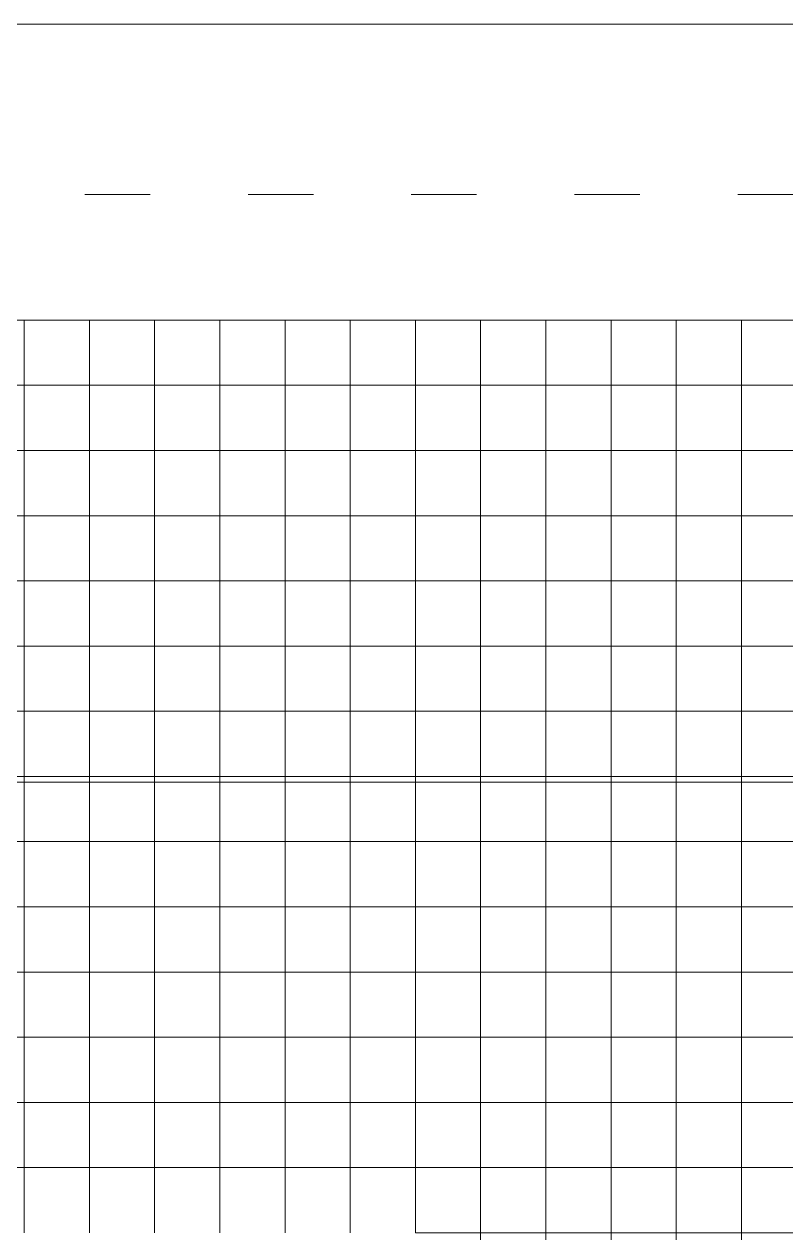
# Model space of a CAD drawing. Header units: millimetres. Extents: x 6388 to 10588, y 8 to 2978.
# Drawn here: x 9910 to 10050, y 2448.8 to 2671 of the extents above; entities that cross this region are included whole.
import ezdxf

# ---------------------------------------------------------------- set-up
doc = ezdxf.new("R2010")
doc.units = ezdxf.units.MM
doc.linetypes.add('ACAD_ISO03W100', pattern=[30, 12, -18])

msp = doc.modelspace()

# ---------------------------------------------------------------- linework, layer by layer
at = {"lineweight": 5}
for p, q in [((9564.98, 2671.03), (10254.33, 2671.03)), ((9910.05, 2616.62), (9898.06, 2616.62)), ((9910.05, 2604.63), (9910.05, 2616.62)), ((9922.03, 2616.62), (9910.05, 2616.62)), ((9910.05, 2616.62), (9910.05, 2604.63)), ((9934.02, 2616.62), (9922.03, 2616.62)), ((9922.03, 2616.62), (9922.03, 2604.63)), ((9922.03, 2604.63), (9922.03, 2616.62)), ((9946, 2616.62), (9934.02, 2616.62)), ((9934.02, 2616.62), (9934.02, 2604.63)), ((9934.02, 2604.63), (9934.02, 2616.62)), ((9957.99, 2616.62), (9946, 2616.62)), ((9946, 2616.62), (9946, 2604.63)), ((9946, 2604.63), (9946, 2616.62)), ((9969.98, 2616.62), (9957.99, 2616.62)), ((9957.99, 2616.62), (9957.99, 2604.63)), ((9957.99, 2604.63), (9957.99, 2616.62)), ((9981.96, 2616.62), (9969.98, 2616.62)), ((9969.98, 2616.62), (9969.98, 2604.63)), ((9969.98, 2604.63), (9969.98, 2616.62)), ((9993.95, 2616.62), (9981.96, 2616.62)), ((9981.96, 2616.62), (9981.96, 2604.63)), ((9981.96, 2604.63), (9981.96, 2616.62)), ((10005.94, 2616.62), (9993.95, 2616.62)), ((9993.95, 2616.62), (9993.95, 2604.63)), ((9993.95, 2604.63), (9993.95, 2616.62)), ((10017.92, 2616.62), (10005.94, 2616.62)), ((10005.94, 2616.62), (10005.94, 2604.63)), ((10005.94, 2604.63), (10005.94, 2616.62)), ((10029.91, 2616.62), (10017.92, 2616.62)), ((10017.92, 2616.62), (10017.92, 2604.63)), ((10017.92, 2604.63), (10017.92, 2616.62)), ((10041.9, 2616.62), (10029.91, 2616.62)), ((10029.91, 2616.62), (10029.91, 2604.63)), ((10029.91, 2604.63), (10029.91, 2616.62)), ((10053.88, 2616.62), (10041.9, 2616.62)), ((10041.9, 2616.62), (10041.9, 2604.63)), ((10041.9, 2604.63), (10041.9, 2616.62)), ((9910.05, 2604.63), (9898.06, 2604.63)), ((9898.06, 2604.63), (9910.05, 2604.63)), ((9910.05, 2592.65), (9910.05, 2604.63)), ((9922.03, 2604.63), (9910.05, 2604.63)), ((9910.05, 2604.63), (9910.05, 2592.65)), ((9910.05, 2604.63), (9922.03, 2604.63)), ((9934.02, 2604.63), (9922.03, 2604.63)), ((9922.03, 2604.63), (9922.03, 2592.65)), ((9922.03, 2592.65), (9922.03, 2604.63)), ((9922.03, 2604.63), (9934.02, 2604.63)), ((9946, 2604.63), (9934.02, 2604.63)), ((9934.02, 2604.63), (9934.02, 2592.65)), ((9934.02, 2592.65), (9934.02, 2604.63)), ((9934.02, 2604.63), (9946, 2604.63)), ((9957.99, 2604.63), (9946, 2604.63)), ((9946, 2604.63), (9946, 2592.65)), ((9946, 2592.65), (9946, 2604.63)), ((9946, 2604.63), (9957.99, 2604.63)), ((9969.98, 2604.63), (9957.99, 2604.63)), ((9957.99, 2604.63), (9957.99, 2592.65)), ((9957.99, 2592.65), (9957.99, 2604.63)), ((9957.99, 2604.63), (9969.98, 2604.63)), ((9981.96, 2604.63), (9969.98, 2604.63)), ((9969.98, 2604.63), (9969.98, 2592.65)), ((9969.98, 2592.65), (9969.98, 2604.63)), ((9969.98, 2604.63), (9981.96, 2604.63)), ((9993.95, 2604.63), (9981.96, 2604.63)), ((9981.96, 2604.63), (9981.96, 2592.65)), ((9981.96, 2592.65), (9981.96, 2604.63)), ((9981.96, 2604.63), (9993.95, 2604.63)), ((10005.94, 2604.63), (9993.95, 2604.63)), ((9993.95, 2604.63), (9993.95, 2592.65)), ((9993.95, 2592.65), (9993.95, 2604.63)), ((9993.95, 2604.63), (10005.94, 2604.63)), ((10017.92, 2604.63), (10005.94, 2604.63)), ((10005.94, 2604.63), (10005.94, 2592.65)), ((10005.94, 2592.65), (10005.94, 2604.63)), ((10005.94, 2604.63), (10017.92, 2604.63)), ((10029.91, 2604.63), (10017.92, 2604.63)), ((10017.92, 2604.63), (10017.92, 2592.65)), ((10017.92, 2592.65), (10017.92, 2604.63)), ((10017.92, 2604.63), (10029.91, 2604.63)), ((10041.9, 2604.63), (10029.91, 2604.63)), ((10029.91, 2604.63), (10029.91, 2592.65)), ((10029.91, 2592.65), (10029.91, 2604.63)), ((10029.91, 2604.63), (10041.9, 2604.63)), ((10053.88, 2604.63), (10041.9, 2604.63)), ((10041.9, 2604.63), (10041.9, 2592.65)), ((10041.9, 2592.65), (10041.9, 2604.63)), ((10041.9, 2604.63), (10053.88, 2604.63)), ((9910.05, 2592.65), (9898.06, 2592.65)), ((9898.06, 2592.65), (9910.05, 2592.65)), ((9910.05, 2580.66), (9910.05, 2592.65)), ((9922.03, 2592.65), (9910.05, 2592.65)), ((9910.05, 2592.65), (9910.05, 2580.66)), ((9910.05, 2592.65), (9922.03, 2592.65)), ((9934.02, 2592.65), (9922.03, 2592.65)), ((9922.03, 2592.65), (9922.03, 2580.66)), ((9922.03, 2580.66), (9922.03, 2592.65)), ((9922.03, 2592.65), (9934.02, 2592.65)), ((9946, 2592.65), (9934.02, 2592.65)), ((9934.02, 2592.65), (9934.02, 2580.66)), ((9934.02, 2580.66), (9934.02, 2592.65)), ((9934.02, 2592.65), (9946, 2592.65)), ((9957.99, 2592.65), (9946, 2592.65)), ((9946, 2592.65), (9946, 2580.66)), ((9946, 2580.66), (9946, 2592.65)), ((9946, 2592.65), (9957.99, 2592.65)), ((9969.98, 2592.65), (9957.99, 2592.65)), ((9957.99, 2592.65), (9957.99, 2580.66)), ((9957.99, 2580.66), (9957.99, 2592.65)), ((9957.99, 2592.65), (9969.98, 2592.65)), ((9981.96, 2592.65), (9969.98, 2592.65)), ((9969.98, 2592.65), (9969.98, 2580.66)), ((9969.98, 2580.66), (9969.98, 2592.65)), ((9969.98, 2592.65), (9981.96, 2592.65)), ((9993.95, 2592.65), (9981.96, 2592.65)), ((9981.96, 2592.65), (9981.96, 2580.66)), ((9981.96, 2580.66), (9981.96, 2592.65)), ((9981.96, 2592.65), (9993.95, 2592.65)), ((10005.94, 2592.65), (9993.95, 2592.65)), ((9993.95, 2592.65), (9993.95, 2580.66)), ((9993.95, 2580.66), (9993.95, 2592.65)), ((9993.95, 2592.65), (10005.94, 2592.65)), ((10017.92, 2592.65), (10005.94, 2592.65)), ((10005.94, 2592.65), (10005.94, 2580.66)), ((10005.94, 2580.66), (10005.94, 2592.65)), ((10005.94, 2592.65), (10017.92, 2592.65)), ((10029.91, 2592.65), (10017.92, 2592.65)), ((10017.92, 2592.65), (10017.92, 2580.66)), ((10017.92, 2580.66), (10017.92, 2592.65)), ((10017.92, 2592.65), (10029.91, 2592.65)), ((10041.9, 2592.65), (10029.91, 2592.65)), ((10029.91, 2592.65), (10029.91, 2580.66)), ((10029.91, 2580.66), (10029.91, 2592.65)), ((10029.91, 2592.65), (10041.9, 2592.65)), ((10053.88, 2592.65), (10041.9, 2592.65)), ((10041.9, 2592.65), (10041.9, 2580.66)), ((10041.9, 2580.66), (10041.9, 2592.65)), ((10041.9, 2592.65), (10053.88, 2592.65)), ((9910.05, 2580.66), (9898.06, 2580.66)), ((9898.06, 2580.66), (9910.05, 2580.66)), ((9910.05, 2568.67), (9910.05, 2580.66)), ((9922.03, 2580.66), (9910.05, 2580.66)), ((9910.05, 2580.66), (9910.05, 2568.67)), ((9910.05, 2580.66), (9922.03, 2580.66)), ((9934.02, 2580.66), (9922.03, 2580.66)), ((9922.03, 2580.66), (9922.03, 2568.67)), ((9922.03, 2568.67), (9922.03, 2580.66)), ((9922.03, 2580.66), (9934.02, 2580.66)), ((9934.02, 2568.67), (9934.02, 2580.66)), ((9934.02, 2580.66), (9946, 2580.66)), ((9946, 2580.66), (9957.99, 2580.66)), ((9946, 2580.66), (9946, 2568.67)), ((9946, 2568.67), (9946, 2580.66)), ((9969.98, 2580.66), (9957.99, 2580.66)), ((9957.99, 2580.66), (9957.99, 2568.67)), ((9957.99, 2580.66), (9969.98, 2580.66)), ((9981.96, 2580.66), (9969.98, 2580.66)), ((9969.98, 2580.66), (9969.98, 2568.67)), ((9969.98, 2568.67), (9969.98, 2580.66)), ((9969.98, 2580.66), (9981.96, 2580.66)), ((9993.95, 2580.66), (9981.96, 2580.66)), ((9981.96, 2580.66), (9981.96, 2568.67)), ((9981.96, 2568.67), (9981.96, 2580.66)), ((9981.96, 2580.66), (9993.95, 2580.66)), ((10005.94, 2580.66), (9993.95, 2580.66)), ((9993.95, 2580.66), (9993.95, 2568.67)), ((9993.95, 2568.67), (9993.95, 2580.66)), ((9993.95, 2580.66), (10005.94, 2580.66)), ((10017.92, 2580.66), (10005.94, 2580.66)), ((10005.94, 2580.66), (10005.94, 2568.67)), ((10005.94, 2568.67), (10005.94, 2580.66)), ((10005.94, 2580.66), (10017.92, 2580.66)), ((10029.91, 2580.66), (10017.92, 2580.66)), ((10017.92, 2580.66), (10017.92, 2568.67)), ((10017.92, 2568.67), (10017.92, 2580.66)), ((10017.92, 2580.66), (10029.91, 2580.66)), ((10041.9, 2580.66), (10029.91, 2580.66)), ((10029.91, 2580.66), (10029.91, 2568.67)), ((10029.91, 2568.67), (10029.91, 2580.66)), ((10029.91, 2580.66), (10041.9, 2580.66)), ((10053.88, 2580.66), (10041.9, 2580.66)), ((10041.9, 2580.66), (10041.9, 2568.67)), ((10041.9, 2568.67), (10041.9, 2580.66)), ((10041.9, 2580.66), (10053.88, 2580.66)), ((9910.05, 2568.67), (9898.06, 2568.67)), ((9898.06, 2568.67), (9910.05, 2568.67)), ((9910.05, 2556.69), (9910.05, 2568.67)), ((9922.03, 2568.67), (9910.05, 2568.67)), ((9910.05, 2568.67), (9910.05, 2556.69)), ((9910.05, 2568.67), (9922.03, 2568.67)), ((9934.02, 2568.67), (9922.03, 2568.67)), ((9922.03, 2568.67), (9922.03, 2556.69)), ((9922.03, 2556.69), (9922.03, 2568.67)), ((9922.03, 2568.67), (9934.02, 2568.67)), ((9934.02, 2556.69), (9934.02, 2568.67)), ((9946, 2568.67), (9934.02, 2568.67)), ((9934.02, 2568.67), (9946, 2568.67)), ((9957.99, 2568.67), (9946, 2568.67)), ((9946, 2568.67), (9946, 2556.69)), ((9946, 2556.69), (9946, 2568.67)), ((9946, 2568.67), (9957.99, 2568.67)), ((9969.98, 2568.67), (9957.99, 2568.67)), ((9957.99, 2568.67), (9957.99, 2556.69)), ((9957.99, 2568.67), (9969.98, 2568.67)), ((9981.96, 2568.67), (9969.98, 2568.67)), ((9969.98, 2568.67), (9969.98, 2556.69)), ((9969.98, 2556.69), (9969.98, 2568.67)), ((9969.98, 2568.67), (9981.96, 2568.67)), ((9993.95, 2568.67), (9981.96, 2568.67)), ((9981.96, 2568.67), (9981.96, 2556.69)), ((9981.96, 2556.69), (9981.96, 2568.67)), ((9981.96, 2568.67), (9993.95, 2568.67)), ((10005.94, 2568.67), (9993.95, 2568.67)), ((9993.95, 2568.67), (9993.95, 2556.69)), ((9993.95, 2556.69), (9993.95, 2568.67)), ((9993.95, 2568.67), (10005.94, 2568.67)), ((10017.92, 2568.67), (10005.94, 2568.67)), ((10005.94, 2568.67), (10005.94, 2556.69)), ((10005.94, 2556.69), (10005.94, 2568.67)), ((10005.94, 2568.67), (10017.92, 2568.67)), ((10029.91, 2568.67), (10017.92, 2568.67)), ((10017.92, 2568.67), (10017.92, 2556.69)), ((10017.92, 2556.69), (10017.92, 2568.67)), ((10017.92, 2568.67), (10029.91, 2568.67)), ((10041.9, 2568.67), (10029.91, 2568.67)), ((10029.91, 2568.67), (10029.91, 2556.69)), ((10029.91, 2556.69), (10029.91, 2568.67)), ((10029.91, 2568.67), (10041.9, 2568.67)), ((10053.88, 2568.67), (10041.9, 2568.67)), ((10041.9, 2568.67), (10041.9, 2556.69)), ((10041.9, 2556.69), (10041.9, 2568.67)), ((10041.9, 2568.67), (10053.88, 2568.67)), ((9910.05, 2556.69), (9898.06, 2556.69)), ((9898.06, 2556.69), (9910.05, 2556.69)), ((9910.05, 2544.7), (9910.05, 2556.69)), ((9922.03, 2556.69), (9910.05, 2556.69)), ((9910.05, 2556.69), (9910.05, 2544.7)), ((9910.05, 2556.69), (9922.03, 2556.69)), ((9934.02, 2556.69), (9922.03, 2556.69)), ((9922.03, 2556.69), (9922.03, 2544.7)), ((9922.03, 2544.7), (9922.03, 2556.69)), ((9922.03, 2556.69), (9934.02, 2556.69)), ((9946, 2556.69), (9934.02, 2556.69)), ((9934.02, 2556.69), (9934.02, 2544.7)), ((9934.02, 2544.7), (9934.02, 2556.69)), ((9957.99, 2556.69), (9946, 2556.69)), ((9946, 2556.69), (9946, 2544.7)), ((9946, 2544.7), (9946, 2556.69)), ((9969.98, 2556.69), (9957.99, 2556.69)), ((9957.99, 2556.69), (9957.99, 2544.7)), ((9957.99, 2544.7), (9957.99, 2556.69)), ((9957.99, 2556.69), (9969.98, 2556.69)), ((9981.96, 2556.69), (9969.98, 2556.69)), ((9969.98, 2556.69), (9969.98, 2544.7)), ((9969.98, 2544.7), (9969.98, 2556.69)), ((9969.98, 2556.69), (9981.96, 2556.69)), ((9993.95, 2556.69), (9981.96, 2556.69)), ((9981.96, 2556.69), (9981.96, 2544.7)), ((9981.96, 2544.7), (9981.96, 2556.69)), ((9981.96, 2556.69), (9993.95, 2556.69)), ((10005.94, 2556.69), (9993.95, 2556.69)), ((9993.95, 2556.69), (9993.95, 2544.7)), ((9993.95, 2544.7), (9993.95, 2556.69)), ((9993.95, 2556.69), (10005.94, 2556.69)), ((10017.92, 2556.69), (10005.94, 2556.69)), ((10005.94, 2556.69), (10005.94, 2544.7)), ((10005.94, 2544.7), (10005.94, 2556.69)), ((10005.94, 2556.69), (10017.92, 2556.69)), ((10029.91, 2556.69), (10017.92, 2556.69)), ((10017.92, 2556.69), (10017.92, 2544.7)), ((10017.92, 2544.7), (10017.92, 2556.69)), ((10017.92, 2556.69), (10029.91, 2556.69)), ((10041.9, 2556.69), (10029.91, 2556.69)), ((10029.91, 2556.69), (10029.91, 2544.7)), ((10029.91, 2544.7), (10029.91, 2556.69)), ((10029.91, 2556.69), (10041.9, 2556.69)), ((10053.88, 2556.69), (10041.9, 2556.69)), ((10041.9, 2556.69), (10041.9, 2544.7)), ((10041.9, 2544.7), (10041.9, 2556.69)), ((10041.9, 2556.69), (10053.88, 2556.69)), ((9910.05, 2544.7), (9898.06, 2544.7)), ((9898.06, 2544.7), (9910.05, 2544.7)), ((9910.05, 2532.71), (9910.05, 2544.7)), ((9922.03, 2544.7), (9910.05, 2544.7)), ((9910.05, 2544.7), (9910.05, 2532.71)), ((9910.05, 2544.7), (9922.03, 2544.7)), ((9934.02, 2544.7), (9922.03, 2544.7)), ((9922.03, 2544.7), (9922.03, 2532.71)), ((9922.03, 2532.71), (9922.03, 2544.7)), ((9922.03, 2544.7), (9934.02, 2544.7)), ((9946, 2544.7), (9934.02, 2544.7)), ((9934.02, 2544.7), (9934.02, 2532.71)), ((9934.02, 2532.71), (9934.02, 2544.7)), ((9934.02, 2544.7), (9946, 2544.7)), ((9957.99, 2544.7), (9946, 2544.7)), ((9946, 2544.7), (9946, 2532.71)), ((9946, 2532.71), (9946, 2544.7)), ((9946, 2544.7), (9957.99, 2544.7)), ((9969.98, 2544.7), (9957.99, 2544.7)), ((9957.99, 2544.7), (9957.99, 2532.71)), ((9957.99, 2532.71), (9957.99, 2544.7)), ((9957.99, 2544.7), (9969.98, 2544.7)), ((9981.96, 2544.7), (9969.98, 2544.7)), ((9969.98, 2544.7), (9969.98, 2532.71)), ((9969.98, 2532.71), (9969.98, 2544.7)), ((9969.98, 2544.7), (9981.96, 2544.7)), ((9993.95, 2544.7), (9981.96, 2544.7)), ((9981.96, 2544.7), (9981.96, 2532.71)), ((9981.96, 2532.71), (9981.96, 2544.7)), ((9981.96, 2544.7), (9993.95, 2544.7)), ((10005.94, 2544.7), (9993.95, 2544.7)), ((9993.95, 2544.7), (9993.95, 2532.71)), ((9993.95, 2532.71), (9993.95, 2544.7)), ((9993.95, 2544.7), (10005.94, 2544.7)), ((10017.92, 2544.7), (10005.94, 2544.7)), ((10005.94, 2544.7), (10005.94, 2532.71)), ((10005.94, 2532.71), (10005.94, 2544.7)), ((10005.94, 2544.7), (10017.92, 2544.7)), ((10029.91, 2544.7), (10017.92, 2544.7)), ((10017.92, 2544.7), (10017.92, 2532.71)), ((10017.92, 2532.71), (10017.92, 2544.7)), ((10017.92, 2544.7), (10029.91, 2544.7)), ((10041.9, 2544.7), (10029.91, 2544.7)), ((10029.91, 2544.7), (10029.91, 2532.71)), ((10029.91, 2532.71), (10029.91, 2544.7)), ((10029.91, 2544.7), (10041.9, 2544.7)), ((10053.88, 2544.7), (10041.9, 2544.7)), ((10041.9, 2544.7), (10041.9, 2532.71)), ((10041.9, 2532.71), (10041.9, 2544.7)), ((10041.9, 2544.7), (10053.88, 2544.7)), ((9538.65, 2531.64), (10282.67, 2531.64)), ((9910.05, 2532.71), (9898.06, 2532.71)), ((9898.06, 2532.71), (9910.05, 2532.71)), ((9910.05, 2520.73), (9910.05, 2532.71)), ((9922.03, 2532.71), (9910.05, 2532.71)), ((9910.05, 2532.71), (9910.05, 2520.73)), ((9910.05, 2532.71), (9922.03, 2532.71)), ((9934.02, 2532.71), (9922.03, 2532.71)), ((9922.03, 2532.71), (9922.03, 2520.73)), ((9922.03, 2520.73), (9922.03, 2532.71)), ((9922.03, 2532.71), (9934.02, 2532.71)), ((9946, 2532.71), (9934.02, 2532.71)), ((9934.02, 2532.71), (9934.02, 2520.73)), ((9934.02, 2520.73), (9934.02, 2532.71)), ((9934.02, 2532.71), (9946, 2532.71)), ((9957.99, 2532.71), (9946, 2532.71)), ((9946, 2532.71), (9946, 2520.73)), ((9946, 2520.73), (9946, 2532.71)), ((9946, 2532.71), (9957.99, 2532.71)), ((9969.98, 2532.71), (9957.99, 2532.71)), ((9957.99, 2532.71), (9957.99, 2520.73)), ((9957.99, 2520.73), (9957.99, 2532.71)), ((9957.99, 2532.71), (9969.98, 2532.71)), ((9981.96, 2532.71), (9969.98, 2532.71)), ((9969.98, 2532.71), (9969.98, 2520.73)), ((9969.98, 2520.73), (9969.98, 2532.71)), ((9969.98, 2532.71), (9981.96, 2532.71)), ((9993.95, 2532.71), (9981.96, 2532.71)), ((9981.96, 2532.71), (9981.96, 2520.73)), ((9981.96, 2520.73), (9981.96, 2532.71)), ((9981.96, 2532.71), (9993.95, 2532.71)), ((10005.94, 2532.71), (9993.95, 2532.71)), ((9993.95, 2532.71), (9993.95, 2520.73)), ((9993.95, 2520.73), (9993.95, 2532.71)), ((9993.95, 2532.71), (10005.94, 2532.71)), ((10017.92, 2532.71), (10005.94, 2532.71)), ((10005.94, 2532.71), (10005.94, 2520.73)), ((10005.94, 2520.73), (10005.94, 2532.71)), ((10005.94, 2532.71), (10017.92, 2532.71)), ((10029.91, 2532.71), (10017.92, 2532.71)), ((10017.92, 2532.71), (10017.92, 2520.73)), ((10017.92, 2520.73), (10017.92, 2532.71)), ((10017.92, 2532.71), (10029.91, 2532.71)), ((10041.9, 2532.71), (10029.91, 2532.71)), ((10029.91, 2532.71), (10029.91, 2520.73)), ((10029.91, 2520.73), (10029.91, 2532.71)), ((10029.91, 2532.71), (10041.9, 2532.71)), ((10053.88, 2532.71), (10041.9, 2532.71)), ((10041.9, 2532.71), (10041.9, 2520.73)), ((10041.9, 2520.73), (10041.9, 2532.71)), ((10041.9, 2532.71), (10053.88, 2532.71)), ((9910.05, 2520.73), (9898.06, 2520.73)), ((9898.06, 2520.73), (9910.05, 2520.73)), ((9910.05, 2508.74), (9910.05, 2520.73)), ((9922.03, 2520.73), (9910.05, 2520.73)), ((9910.05, 2520.73), (9910.05, 2508.74)), ((9910.05, 2520.73), (9922.03, 2520.73)), ((9934.02, 2520.73), (9922.03, 2520.73)), ((9922.03, 2520.73), (9922.03, 2508.74)), ((9922.03, 2508.74), (9922.03, 2520.73)), ((9922.03, 2520.73), (9934.02, 2520.73)), ((9946, 2520.73), (9934.02, 2520.73)), ((9934.02, 2520.73), (9934.02, 2508.74)), ((9934.02, 2508.74), (9934.02, 2520.73)), ((9934.02, 2520.73), (9946, 2520.73)), ((9957.99, 2520.73), (9946, 2520.73)), ((9946, 2520.73), (9946, 2508.74)), ((9946, 2508.74), (9946, 2520.73)), ((9946, 2520.73), (9957.99, 2520.73)), ((9969.98, 2520.73), (9957.99, 2520.73)), ((9957.99, 2520.73), (9957.99, 2508.74)), ((9957.99, 2508.74), (9957.99, 2520.73)), ((9957.99, 2520.73), (9969.98, 2520.73)), ((9981.96, 2520.73), (9969.98, 2520.73)), ((9969.98, 2520.73), (9969.98, 2508.74)), ((9969.98, 2508.74), (9969.98, 2520.73)), ((9969.98, 2520.73), (9981.96, 2520.73)), ((9993.95, 2520.73), (9981.96, 2520.73)), ((9981.96, 2520.73), (9981.96, 2508.74)), ((9981.96, 2508.74), (9981.96, 2520.73)), ((9981.96, 2520.73), (9993.95, 2520.73)), ((10005.94, 2520.73), (9993.95, 2520.73)), ((9993.95, 2520.73), (9993.95, 2508.74)), ((9993.95, 2508.74), (9993.95, 2520.73)), ((9993.95, 2520.73), (10005.94, 2520.73)), ((10017.92, 2520.73), (10005.94, 2520.73)), ((10005.94, 2520.73), (10005.94, 2508.74)), ((10005.94, 2508.74), (10005.94, 2520.73)), ((10005.94, 2520.73), (10017.92, 2520.73)), ((10029.91, 2520.73), (10017.92, 2520.73)), ((10017.92, 2520.73), (10017.92, 2508.74)), ((10017.92, 2508.74), (10017.92, 2520.73)), ((10017.92, 2520.73), (10029.91, 2520.73)), ((10041.9, 2520.73), (10029.91, 2520.73)), ((10029.91, 2520.73), (10029.91, 2508.74)), ((10029.91, 2508.74), (10029.91, 2520.73)), ((10029.91, 2520.73), (10041.9, 2520.73)), ((10053.88, 2520.73), (10041.9, 2520.73)), ((10041.9, 2520.73), (10041.9, 2508.74)), ((10041.9, 2508.74), (10041.9, 2520.73)), ((10041.9, 2520.73), (10053.88, 2520.73)), ((9910.05, 2508.74), (9898.06, 2508.74)), ((9898.06, 2508.74), (9910.05, 2508.74)), ((9910.05, 2496.76), (9910.05, 2508.74)), ((9922.03, 2508.74), (9910.05, 2508.74)), ((9910.05, 2508.74), (9910.05, 2496.76)), ((9910.05, 2508.74), (9922.03, 2508.74)), ((9934.02, 2508.74), (9922.03, 2508.74)), ((9922.03, 2508.74), (9922.03, 2496.76)), ((9922.03, 2496.76), (9922.03, 2508.74)), ((9922.03, 2508.74), (9934.02, 2508.74)), ((9946, 2508.74), (9934.02, 2508.74)), ((9934.02, 2508.74), (9934.02, 2496.76)), ((9934.02, 2496.76), (9934.02, 2508.74)), ((9934.02, 2508.74), (9946, 2508.74)), ((9957.99, 2508.74), (9946, 2508.74)), ((9946, 2508.74), (9946, 2496.76)), ((9946, 2496.76), (9946, 2508.74)), ((9946, 2508.74), (9957.99, 2508.74)), ((9969.98, 2508.74), (9957.99, 2508.74)), ((9957.99, 2508.74), (9957.99, 2496.76)), ((9957.99, 2496.76), (9957.99, 2508.74)), ((9957.99, 2508.74), (9969.98, 2508.74)), ((9981.96, 2508.74), (9969.98, 2508.74)), ((9969.98, 2508.74), (9969.98, 2496.76)), ((9969.98, 2496.76), (9969.98, 2508.74)), ((9969.98, 2508.74), (9981.96, 2508.74)), ((9993.95, 2508.74), (9981.96, 2508.74)), ((9981.96, 2508.74), (9981.96, 2496.76)), ((9981.96, 2496.76), (9981.96, 2508.74)), ((9981.96, 2508.74), (9993.95, 2508.74)), ((10005.94, 2508.74), (9993.95, 2508.74)), ((9993.95, 2508.74), (9993.95, 2496.76)), ((9993.95, 2496.76), (9993.95, 2508.74)), ((9993.95, 2508.74), (10005.94, 2508.74)), ((10017.92, 2508.74), (10005.94, 2508.74)), ((10005.94, 2508.74), (10005.94, 2496.76)), ((10005.94, 2496.76), (10005.94, 2508.74)), ((10005.94, 2508.74), (10017.92, 2508.74)), ((10029.91, 2508.74), (10017.92, 2508.74)), ((10017.92, 2508.74), (10017.92, 2496.76)), ((10017.92, 2496.76), (10017.92, 2508.74)), ((10017.92, 2508.74), (10029.91, 2508.74)), ((10041.9, 2508.74), (10029.91, 2508.74)), ((10029.91, 2508.74), (10029.91, 2496.76)), ((10029.91, 2496.76), (10029.91, 2508.74)), ((10029.91, 2508.74), (10041.9, 2508.74)), ((10053.88, 2508.74), (10041.9, 2508.74)), ((10041.9, 2508.74), (10041.9, 2496.76)), ((10041.9, 2496.76), (10041.9, 2508.74)), ((10041.9, 2508.74), (10053.88, 2508.74)), ((9910.05, 2496.76), (9898.06, 2496.76)), ((9898.06, 2496.76), (9910.05, 2496.76)), ((9910.05, 2484.77), (9910.05, 2496.76)), ((9922.03, 2496.76), (9910.05, 2496.76)), ((9910.05, 2496.76), (9910.05, 2484.77)), ((9910.05, 2496.76), (9922.03, 2496.76)), ((9934.02, 2496.76), (9922.03, 2496.76)), ((9922.03, 2496.76), (9922.03, 2484.77)), ((9922.03, 2484.77), (9922.03, 2496.76)), ((9922.03, 2496.76), (9934.02, 2496.76)), ((9946, 2496.76), (9934.02, 2496.76)), ((9934.02, 2496.76), (9934.02, 2484.77)), ((9934.02, 2484.77), (9934.02, 2496.76)), ((9934.02, 2496.76), (9946, 2496.76)), ((9957.99, 2496.76), (9946, 2496.76)), ((9946, 2496.76), (9946, 2484.77)), ((9946, 2484.77), (9946, 2496.76)), ((9946, 2496.76), (9957.99, 2496.76)), ((9969.98, 2496.76), (9957.99, 2496.76)), ((9957.99, 2496.76), (9957.99, 2484.77)), ((9957.99, 2484.77), (9957.99, 2496.76)), ((9957.99, 2496.76), (9969.98, 2496.76)), ((9981.96, 2496.76), (9969.98, 2496.76)), ((9969.98, 2496.76), (9969.98, 2484.77)), ((9969.98, 2484.77), (9969.98, 2496.76)), ((9969.98, 2496.76), (9981.96, 2496.76)), ((9993.95, 2496.76), (9981.96, 2496.76)), ((9981.96, 2496.76), (9981.96, 2484.77)), ((9981.96, 2484.77), (9981.96, 2496.76)), ((9981.96, 2496.76), (9993.95, 2496.76)), ((10005.94, 2496.76), (9993.95, 2496.76)), ((9993.95, 2496.76), (9993.95, 2484.77)), ((9993.95, 2484.77), (9993.95, 2496.76)), ((9993.95, 2496.76), (10005.94, 2496.76)), ((10017.92, 2496.76), (10005.94, 2496.76)), ((10005.94, 2496.76), (10005.94, 2484.77)), ((10005.94, 2484.77), (10005.94, 2496.76)), ((10005.94, 2496.76), (10017.92, 2496.76)), ((10029.91, 2496.76), (10017.92, 2496.76)), ((10017.92, 2496.76), (10017.92, 2484.77)), ((10017.92, 2484.77), (10017.92, 2496.76)), ((10017.92, 2496.76), (10029.91, 2496.76)), ((10041.9, 2496.76), (10029.91, 2496.76)), ((10029.91, 2496.76), (10029.91, 2484.77)), ((10029.91, 2484.77), (10029.91, 2496.76)), ((10029.91, 2496.76), (10041.9, 2496.76)), ((10053.88, 2496.76), (10041.9, 2496.76)), ((10041.9, 2496.76), (10041.9, 2484.77)), ((10041.9, 2484.77), (10041.9, 2496.76)), ((10041.9, 2496.76), (10053.88, 2496.76)), ((9910.05, 2484.77), (9898.06, 2484.77)), ((9898.06, 2484.77), (9910.05, 2484.77)), ((9910.05, 2472.78), (9910.05, 2484.77)), ((9922.03, 2484.77), (9910.05, 2484.77)), ((9910.05, 2484.77), (9910.05, 2472.78)), ((9910.05, 2484.77), (9922.03, 2484.77)), ((9934.02, 2484.77), (9922.03, 2484.77)), ((9922.03, 2484.77), (9922.03, 2472.78)), ((9922.03, 2472.78), (9922.03, 2484.77)), ((9922.03, 2484.77), (9934.02, 2484.77)), ((9946, 2484.77), (9934.02, 2484.77)), ((9934.02, 2484.77), (9934.02, 2472.78)), ((9934.02, 2472.78), (9934.02, 2484.77)), ((9934.02, 2484.77), (9946, 2484.77)), ((9957.99, 2484.77), (9946, 2484.77)), ((9946, 2484.77), (9946, 2472.78)), ((9946, 2472.78), (9946, 2484.77)), ((9946, 2484.77), (9957.99, 2484.77)), ((9969.98, 2484.77), (9957.99, 2484.77)), ((9957.99, 2484.77), (9957.99, 2472.78)), ((9957.99, 2472.78), (9957.99, 2484.77)), ((9957.99, 2484.77), (9969.98, 2484.77)), ((9981.96, 2484.77), (9969.98, 2484.77)), ((9969.98, 2484.77), (9969.98, 2472.78)), ((9969.98, 2472.78), (9969.98, 2484.77)), ((9969.98, 2484.77), (9981.96, 2484.77)), ((9993.95, 2484.77), (9981.96, 2484.77)), ((9981.96, 2484.77), (9981.96, 2472.78)), ((9981.96, 2472.78), (9981.96, 2484.77)), ((9981.96, 2484.77), (9993.95, 2484.77)), ((10005.94, 2484.77), (9993.95, 2484.77)), ((9993.95, 2484.77), (9993.95, 2472.78)), ((9993.95, 2472.78), (9993.95, 2484.77)), ((9993.95, 2484.77), (10005.94, 2484.77)), ((10017.92, 2484.77), (10005.94, 2484.77)), ((10005.94, 2484.77), (10005.94, 2472.78)), ((10005.94, 2472.78), (10005.94, 2484.77)), ((10005.94, 2484.77), (10017.92, 2484.77)), ((10029.91, 2484.77), (10017.92, 2484.77)), ((10017.92, 2484.77), (10017.92, 2472.78)), ((10017.92, 2472.78), (10017.92, 2484.77)), ((10017.92, 2484.77), (10029.91, 2484.77)), ((10041.9, 2484.77), (10029.91, 2484.77)), ((10029.91, 2484.77), (10029.91, 2472.78)), ((10029.91, 2472.78), (10029.91, 2484.77)), ((10029.91, 2484.77), (10041.9, 2484.77)), ((10053.88, 2484.77), (10041.9, 2484.77)), ((10041.9, 2484.77), (10041.9, 2472.78)), ((10041.9, 2472.78), (10041.9, 2484.77)), ((10041.9, 2484.77), (10053.88, 2484.77)), ((9910.05, 2472.78), (9898.06, 2472.78)), ((9898.06, 2472.78), (9910.05, 2472.78)), ((9910.05, 2460.8), (9910.05, 2472.78)), ((9922.03, 2472.78), (9910.05, 2472.78)), ((9910.05, 2472.78), (9910.05, 2460.8)), ((9910.05, 2472.78), (9922.03, 2472.78)), ((9934.02, 2472.78), (9922.03, 2472.78)), ((9922.03, 2472.78), (9922.03, 2460.8)), ((9922.03, 2460.8), (9922.03, 2472.78)), ((9922.03, 2472.78), (9934.02, 2472.78)), ((9946, 2472.78), (9934.02, 2472.78)), ((9934.02, 2472.78), (9934.02, 2460.8)), ((9934.02, 2460.8), (9934.02, 2472.78)), ((9934.02, 2472.78), (9946, 2472.78)), ((9957.99, 2472.78), (9946, 2472.78)), ((9946, 2472.78), (9946, 2460.8)), ((9946, 2460.8), (9946, 2472.78)), ((9946, 2472.78), (9957.99, 2472.78)), ((9969.98, 2472.78), (9957.99, 2472.78)), ((9957.99, 2472.78), (9957.99, 2460.8)), ((9957.99, 2460.8), (9957.99, 2472.78)), ((9957.99, 2472.78), (9969.98, 2472.78)), ((9981.96, 2472.78), (9969.98, 2472.78)), ((9969.98, 2472.78), (9969.98, 2460.8)), ((9969.98, 2460.8), (9969.98, 2472.78)), ((9969.98, 2472.78), (9981.96, 2472.78)), ((9993.95, 2472.78), (9981.96, 2472.78)), ((9981.96, 2472.78), (9981.96, 2460.8)), ((9981.96, 2460.8), (9981.96, 2472.78)), ((9981.96, 2472.78), (9993.95, 2472.78)), ((10005.94, 2472.78), (9993.95, 2472.78)), ((9993.95, 2472.78), (9993.95, 2460.8)), ((9993.95, 2460.8), (9993.95, 2472.78)), ((9993.95, 2472.78), (10005.94, 2472.78)), ((10017.92, 2472.78), (10005.94, 2472.78)), ((10005.94, 2472.78), (10005.94, 2460.8)), ((10005.94, 2460.8), (10005.94, 2472.78)), ((10005.94, 2472.78), (10017.92, 2472.78)), ((10029.91, 2472.78), (10017.92, 2472.78)), ((10017.92, 2472.78), (10017.92, 2460.8)), ((10017.92, 2460.8), (10017.92, 2472.78)), ((10017.92, 2472.78), (10029.91, 2472.78)), ((10041.9, 2472.78), (10029.91, 2472.78)), ((10029.91, 2472.78), (10029.91, 2460.8)), ((10029.91, 2460.8), (10029.91, 2472.78)), ((10029.91, 2472.78), (10041.9, 2472.78)), ((10053.88, 2472.78), (10041.9, 2472.78)), ((10041.9, 2472.78), (10041.9, 2460.8)), ((10041.9, 2460.8), (10041.9, 2472.78)), ((10041.9, 2472.78), (10053.88, 2472.78)), ((9910.05, 2460.8), (9898.06, 2460.8)), ((9898.06, 2460.8), (9910.05, 2460.8)), ((9910.05, 2448.81), (9910.05, 2460.8)), ((9922.03, 2460.8), (9910.05, 2460.8)), ((9910.05, 2460.8), (9910.05, 2448.81)), ((9910.05, 2460.8), (9922.03, 2460.8)), ((9934.02, 2460.8), (9922.03, 2460.8)), ((9922.03, 2460.8), (9922.03, 2448.81)), ((9922.03, 2448.81), (9922.03, 2460.8)), ((9922.03, 2460.8), (9934.02, 2460.8)), ((9946, 2460.8), (9934.02, 2460.8)), ((9934.02, 2460.8), (9934.02, 2448.81)), ((9934.02, 2448.81), (9934.02, 2460.8)), ((9934.02, 2460.8), (9946, 2460.8)), ((9957.99, 2460.8), (9946, 2460.8)), ((9946, 2460.8), (9946, 2448.81)), ((9946, 2448.81), (9946, 2460.8)), ((9946, 2460.8), (9957.99, 2460.8)), ((9969.98, 2460.8), (9957.99, 2460.8)), ((9957.99, 2460.8), (9957.99, 2448.81)), ((9957.99, 2448.81), (9957.99, 2460.8)), ((9957.99, 2460.8), (9969.98, 2460.8)), ((9981.96, 2460.8), (9969.98, 2460.8)), ((9969.98, 2460.8), (9969.98, 2448.81)), ((9969.98, 2448.81), (9969.98, 2460.8)), ((9969.98, 2460.8), (9981.96, 2460.8)), ((9993.95, 2460.8), (9981.96, 2460.8)), ((9981.96, 2460.8), (9981.96, 2448.81)), ((9981.96, 2448.81), (9981.96, 2460.8)), ((9981.96, 2460.8), (9993.95, 2460.8)), ((10005.94, 2460.8), (9993.95, 2460.8)), ((9993.95, 2460.8), (9993.95, 2448.81)), ((9993.95, 2448.81), (9993.95, 2460.8)), ((9993.95, 2460.8), (10005.94, 2460.8)), ((10017.92, 2460.8), (10005.94, 2460.8)), ((10005.94, 2460.8), (10005.94, 2448.81)), ((10005.94, 2448.81), (10005.94, 2460.8)), ((10005.94, 2460.8), (10017.92, 2460.8)), ((10029.91, 2460.8), (10017.92, 2460.8)), ((10017.92, 2460.8), (10017.92, 2448.81)), ((10017.92, 2448.81), (10017.92, 2460.8)), ((10017.92, 2460.8), (10029.91, 2460.8)), ((10041.9, 2460.8), (10029.91, 2460.8)), ((10029.91, 2460.8), (10029.91, 2448.81)), ((10029.91, 2448.81), (10029.91, 2460.8)), ((10029.91, 2460.8), (10041.9, 2460.8)), ((10053.88, 2460.8), (10041.9, 2460.8)), ((10041.9, 2460.8), (10041.9, 2448.81)), ((10041.9, 2448.81), (10041.9, 2460.8)), ((10041.9, 2460.8), (10053.88, 2460.8)), ((9981.96, 2448.81), (9993.95, 2448.81)), ((9993.95, 2448.81), (10005.94, 2448.81)), ((10005.94, 2448.81), (9993.95, 2448.81)), ((9993.95, 2448.81), (9993.95, 2436.82)), ((10005.94, 2448.81), (10017.92, 2448.81)), ((10017.92, 2448.81), (10005.94, 2448.81)), ((10005.94, 2448.81), (10005.94, 2436.82)), ((10005.94, 2436.82), (10005.94, 2448.81)), ((10017.92, 2448.81), (10029.91, 2448.81)), ((10029.91, 2448.81), (10017.92, 2448.81)), ((10017.92, 2448.81), (10017.92, 2436.82)), ((10017.92, 2436.82), (10017.92, 2448.81)), ((10029.91, 2448.81), (10041.9, 2448.81)), ((10041.9, 2448.81), (10029.91, 2448.81)), ((10029.91, 2448.81), (10029.91, 2436.82)), ((10029.91, 2436.82), (10029.91, 2448.81)), ((10041.9, 2448.81), (10053.88, 2448.81)), ((10041.9, 2436.82), (10041.9, 2448.81))]:
    msp.add_line(p, q, dxfattribs=at)
at = {"linetype": 'ACAD_ISO03W100', "lineweight": 5}
msp.add_line((10293.2, 2639.71), (9526.08, 2639.71), dxfattribs=at)

doc.saveas('drawing.dxf')
